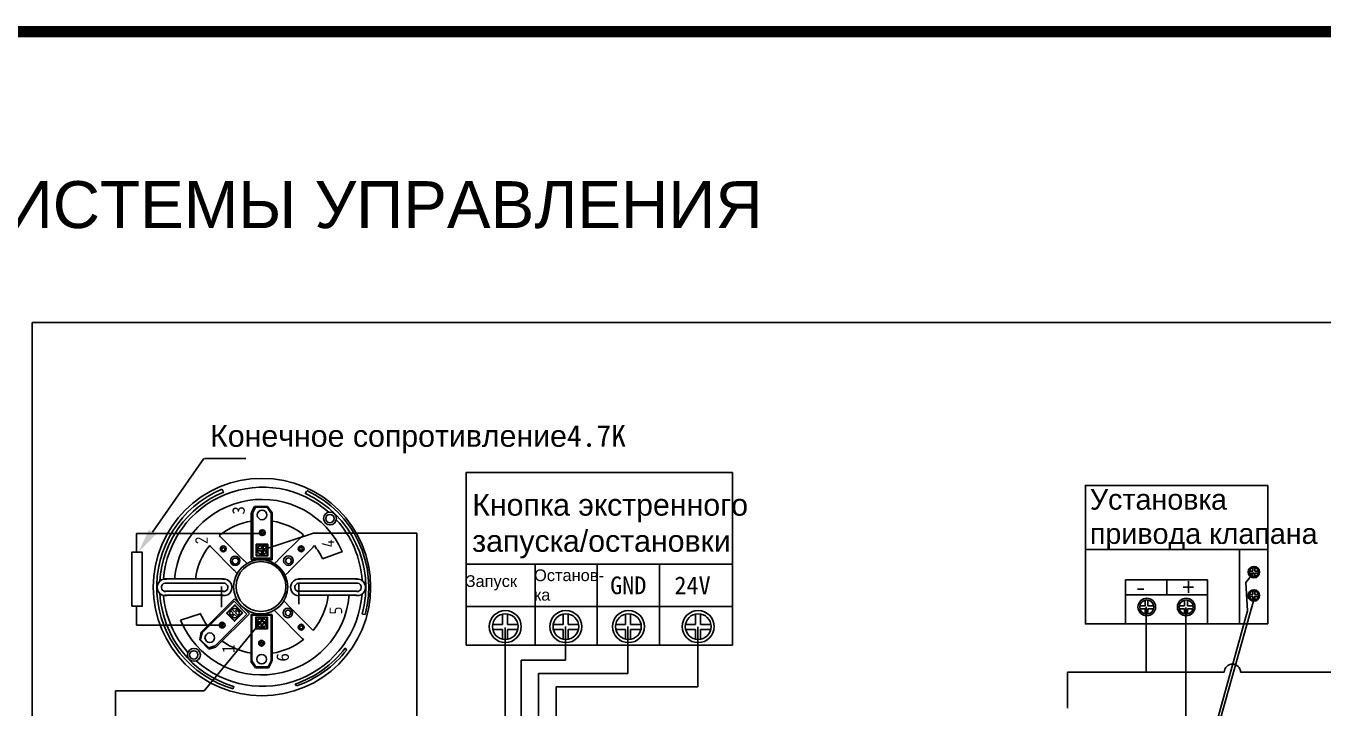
# Model space of a CAD drawing. Extents: x 48388 to 147340, y 33806 to 122092.
# Drawn here: x 114638 to 116851, y 65605 to 66768 of the extents above; entities that cross this region are included whole.
import ezdxf

# ---------------------------------------------------------------- set-up
doc = ezdxf.new("R2010")
doc.units = 0
doc.header["$LTSCALE"] = 1000
doc.header["$MEASUREMENT"] = 0
doc.layers.get('0').update_dxf_attribs({"linetype": 'CONTINUOUS'})
doc.styles.get("Standard").update_dxf_attribs({"font": 'GBENOR', "bigfont": 'GBCBIG'})

msp = doc.modelspace()

# ---------------------------------------------------------------- linework, layer by layer
for p, q in [((114853.7, 65905.3), (114941.4, 66031.1)), ((115013, 66031.1), (114942.4, 66031.1)), ((115843.2, 66007.1), (115843.2, 65712.7)), ((114975.3, 65973.8), (114972.2, 65978.5)), ((115114.5, 65970.7), (115116.9, 65975.4)), ((116756.5, 65984.9), (116756.5, 65748.7)), ((115022, 65858.5), (115022, 65937.9)), ((115022.3, 65938.4), (115028.2, 65949.3)), ((115025, 65938.2), (115029.7, 65948.1)), ((115025, 65861.1), (115025, 65937.7)), ((115050.4, 65949.3), (115028.2, 65949.3)), ((115029.7, 65948.1), (115049.4, 65948.1)), ((115049.4, 65948.1), (115056, 65938.2)), ((115058.2, 65938.4), (115050.4, 65949.3)), ((115056.1, 65937.7), (115056.1, 65861.1)), ((115058, 65857.9), (115058, 65938.6)), ((114826.5, 65903.1), (115040.6, 65903.1)), ((114826.5, 65898.5), (114826.5, 65903.1)), ((114826.5, 65871.1), (114826.5, 65898.5)), ((114969.6, 65897.5), (114967.9, 65899.2)), ((115010.6, 65856.4), (114969.5, 65897.6)), ((115040.4, 65874.3), (115128.4, 65903.5)), ((115067.4, 65856.8), (115109.7, 65899.1)), ((115109, 65898.3), (115111.6, 65900.9)), ((115128.4, 65903.5), (115304.6, 65903.5)), ((115304.6, 65903.5), (115304.6, 64815.4)), ((114953.4, 65880.8), (114951.9, 65882.4)), ((114952.7, 65880.8), (114993.4, 65840.1)), ((115128.3, 65880.4), (115085.8, 65837.6)), ((115127.6, 65880), (115129.9, 65882.3)), ((115143.9, 65860), (115178.2, 65872.3)), ((116445.2, 65875.6), (116756.5, 65875.6)), ((116707.8, 65876), (116707.8, 65748.7)), ((115009.3, 65858), (115015.2, 65852.1)), ((115058.1, 65858), (115022.2, 65858)), ((115056.1, 65861.1), (115025, 65861.1)), ((115067.5, 65857), (115062.2, 65851.7)), ((115389.2, 65850.6), (115843.2, 65850.6)), ((115506.5, 65850.6), (115506.5, 65712.7)), ((115612.2, 65850.6), (115612.2, 65712.7)), ((115718.9, 65850.6), (115718.9, 65712.7)), ((114975.2, 65825.4), (114874.8, 65825.4)), ((114992, 65841.4), (114998.3, 65835)), ((115086.8, 65838.4), (115080.2, 65831.9)), ((115202.9, 65825.4), (115102.5, 65825.4)), ((116513.6, 65823.7), (116653.5, 65823.7)), ((116513.6, 65748.7), (116513.6, 65823.7)), ((116583.8, 65823.7), (116583.8, 65798.3)), ((116653.5, 65823.7), (116653.5, 65748.7)), ((116719.1, 65819.7), (116732.5, 65836.5)), ((114975.2, 65818.2), (114874.8, 65818.2)), ((114974.8, 65804.7), (114875.2, 65804.7)), ((114971.9, 65812.8), (114971.9, 65777.2)), ((115202.5, 65804.7), (115102.9, 65804.7)), ((115202.9, 65818.2), (115103.8, 65818.2)), ((115103.8, 65818.2), (115103.8, 65782.6)), ((116513.6, 65798.3), (116653.5, 65798.3)), ((116721.7, 65771.3), (116719.1, 65819.7)), ((114826.5, 65746.9), (114826.5, 65778.8)), ((114974.8, 65797.6), (114875.2, 65797.6)), ((114994.1, 65791.4), (114936.9, 65734.5)), ((114938.8, 65733.8), (114993.1, 65787.8)), ((114993.1, 65787.8), (115015.1, 65765.7)), ((114994, 65791.4), (115019.3, 65766)), ((115083.6, 65782.2), (115078.3, 65787.5)), ((115082.9, 65782.7), (115125.9, 65739.7)), ((115202.5, 65797.6), (115103.8, 65797.6)), ((115389.2, 65778.6), (115843.2, 65778.6)), ((116549.1, 65778.1), (116549.1, 65666.6)), ((116616.5, 65776.6), (116616.5, 65642)), ((116651.8, 65503.5), (116734.3, 65795.9)), ((114902, 65755), (114936.8, 65766.4)), ((115041.3, 65754.7), (114942, 65634.7)), ((115015.1, 65765.7), (114960.8, 65711.7)), ((115019, 65765.5), (114962.7, 65709.5)), ((115022, 65765.1), (115022, 65684.5)), ((115022.2, 65765.1), (115058.1, 65765.1)), ((115023.3, 65685.4), (115023.3, 65763.9)), ((115023.3, 65763.9), (115056.4, 65763.9)), ((115056.4, 65763.9), (115056.4, 65685.4)), ((115058, 65764.5), (115058, 65685.2)), ((115066.9, 65766.7), (115061.7, 65772)), ((115109.4, 65724.2), (115066.9, 65766.7)), ((115216.9, 65764.9), (115212.1, 65765.3)), ((116648.2, 65505.2), (116721.7, 65771.3)), ((114973.2, 65746.9), (114826.5, 65746.9)), ((114936.9, 65734.8), (114934.6, 65721.7)), ((114936.1, 65721.8), (114938.5, 65733.4)), ((115124.2, 65741.4), (115127.7, 65737.9)), ((115455.4, 65742.8), (115455.4, 64815.4)), ((115558.2, 65744.5), (115558.2, 65686.9)), ((115664.6, 65744.5), (115664.6, 65664.1)), ((115784.2, 65744), (115784.2, 65641.3)), ((114934.6, 65721.6), (114950.3, 65705.9)), ((114950.1, 65707.8), (114936.1, 65721.8)), ((114960.4, 65711.4), (114950.1, 65707.8)), ((115109, 65724.4), (115111.5, 65721.9)), ((114962.2, 65709.4), (114950.3, 65705.9)), ((115185.2, 65704.6), (115182.1, 65707.7)), ((115021.8, 65684.7), (115029.5, 65673.8)), ((115023.3, 65685.7), (115030.4, 65675.5)), ((115029.6, 65673.7), (115051.8, 65673.7)), ((115030.4, 65675.5), (115051.2, 65675.5)), ((115051.2, 65675.5), (115056.4, 65685.7)), ((115057.7, 65684.7), (115051.8, 65673.8)), ((115482.9, 65686.9), (115482.9, 64864.9)), ((115558.2, 65686.9), (115482.9, 65686.9)), ((116414.5, 65666.6), (116682, 65666.6)), ((116414.5, 65605.3), (116414.5, 65666.6)), ((116709.9, 65666.6), (117001.2, 65666.6)), ((115099.4, 65643), (115097.3, 65646.7)), ((115512.5, 65664.1), (115512.5, 64900.2)), ((115512.5, 65664.1), (115664.6, 65664.1)), ((114790.7, 64815.4), (114790.7, 65634.7)), ((114942, 65634.7), (114790.7, 65634.7)), ((114991.7, 65638.1), (114992.5, 65642.8)), ((115542.4, 65641.3), (115542.4, 64943.3)), ((115784.2, 65641.3), (115542.4, 65641.3)), ((116616.5, 65642), (116616.5, 65629.2)), ((116616.5, 65629.2), (116616.5, 65589.1)), ((116616.5, 65629.2), (116616.5, 65629.2))]:
    msp.add_line(p, q)
at = {"const_width": 19.4}
msp.add_lwpolyline([(111175, 61179.5), (118756.6, 61179.5), (118756.6, 66758.8), (111175, 66758.8)], close=True, dxfattribs=at)
for points in [[(114649, 66262.8), (118421.8, 66262.8), (118421.8, 64032.5), (114649, 64032.5)], [(114818.6, 65778.8), (114818.6, 65871.1), (114836.6, 65871.1), (114836.6, 65778.8)], [(115031, 65864.7), (115031, 65884.7), (115050.6, 65884.7), (115050.6, 65864.7)], [(115031.9, 65865.5), (115031.9, 65883.9), (115049.7, 65883.9), (115049.7, 65865.5)], [(115008.3, 65767.5), (114994.1, 65753.4), (114980.3, 65767.3), (114994.5, 65781.4)], [(115007, 65767.6), (114994, 65754.6), (114981.5, 65767.2), (114994.5, 65780.1)], [(115030.5, 65740.4), (115030.5, 65760.4), (115050, 65760.4), (115050, 65740.4)], [(115031.4, 65741.3), (115031.4, 65759.6), (115049.1, 65759.6), (115049.1, 65741.3)]]:
    msp.add_lwpolyline(points, close=True)
for points in [[(115843.2, 65712.7), (115389.2, 65712.7), (115389.2, 66007.1), (115843.2, 66007.1)], [(116756.5, 65748.7), (116445.2, 65748.7), (116445.2, 65984.9), (116756.5, 65984.9)], [(115040.5, 65905), (115040.5, 65909.2), (115041.7, 65909.2), (115041.7, 65905)], [(115040.5, 65903.7), (115036.5, 65903.7), (115036.5, 65905), (115040.5, 65905)], [(115041.7, 65903.7), (115041.7, 65899.7), (115040.5, 65899.7), (115040.5, 65903.7)], [(115041.7, 65905), (115046.2, 65905), (115046.2, 65903.7), (115041.7, 65903.7)], [(115039.9, 65873.6), (115033.1, 65873.6), (115033.1, 65876.6), (115039.9, 65876.6)], [(115039.9, 65876.6), (115039.9, 65883), (115042.5, 65883), (115042.5, 65876.6)], [(115042.5, 65873.6), (115042.5, 65867.3), (115039.9, 65867.3), (115039.9, 65873.6)], [(115042.5, 65876.6), (115048.9, 65876.6), (115048.9, 65873.6), (115042.5, 65873.6)], [(116730.9, 65838.5), (116730.9, 65844.8)], [(116734, 65844.9), (116734, 65838.5)], [(116724.9, 65838.5), (116730.9, 65838.5)], [(116730.9, 65835.3), (116725, 65835.3)], [(116730.9, 65829.5), (116730.9, 65835.3)], [(116734, 65838.5), (116740.4, 65838.5)], [(116740.3, 65835.3), (116734, 65835.3)], [(116734, 65835.3), (116734, 65829.4)], [(116724.9, 65798.7), (116730.9, 65798.7)], [(116730.9, 65798.7), (116730.9, 65805)], [(116734, 65805.1), (116734, 65798.7)], [(116734, 65798.7), (116740.4, 65798.7)], [(116538, 65779.7), (116547.2, 65779.7)], [(116547.2, 65779.7), (116547.2, 65789.4)], [(116551.9, 65789.5), (116551.9, 65779.7)], [(116551.9, 65779.7), (116561.8, 65779.7)], [(116605.2, 65779.7), (116614.4, 65779.7)], [(116614.4, 65779.7), (116614.4, 65789.4)], [(116619.1, 65789.5), (116619.1, 65779.7)], [(116619.1, 65779.7), (116628.9, 65779.7)], [(116730.9, 65795.5), (116725, 65795.5)], [(116730.9, 65789.7), (116730.9, 65795.5)], [(116734, 65795.5), (116734, 65789.6)], [(116740.3, 65795.5), (116734, 65795.5)], [(114991.7, 65767.2), (114987.2, 65771.8), (114989.4, 65773.9), (114993.8, 65769.3)], [(114993.5, 65765.4), (114989, 65760.9), (114987.2, 65762.7), (114991.7, 65767.2)], [(114995.6, 65767.5), (115000.4, 65762.7), (114998.3, 65760.6), (114993.5, 65765.4)], [(114993.8, 65769.3), (114998.4, 65773.8), (115000.2, 65772), (114995.6, 65767.5)], [(115039.4, 65752.3), (115039.4, 65758.7), (115041.9, 65758.7), (115041.9, 65752.3)], [(115450.9, 65748), (115450.9, 65765.5)], [(115459.4, 65765.8), (115459.4, 65748)], [(115554.2, 65748), (115554.2, 65765.5)], [(115562.7, 65765.8), (115562.7, 65748)], [(115661, 65748), (115661, 65765.5)], [(115669.4, 65765.8), (115669.4, 65748)], [(115780, 65748), (115780, 65765.5)], [(115788.4, 65765.8), (115788.4, 65748)], [(116547.2, 65774.7), (116538.2, 65774.7)], [(116547.2, 65765.8), (116547.2, 65774.7)], [(116561.6, 65774.7), (116551.9, 65774.7)], [(116551.9, 65774.7), (116551.9, 65765.7)], [(116614.4, 65774.7), (116605.3, 65774.7)], [(116614.4, 65765.8), (116614.4, 65774.7)], [(116628.8, 65774.7), (116619.1, 65774.7)], [(116619.1, 65774.7), (116619.1, 65765.7)], [(114972.1, 65746.6), (114969, 65749.8), (114969.9, 65750.8), (114973.1, 65747.6)], [(114972.9, 65745.8), (114970, 65742.9), (114969.2, 65743.7), (114972.1, 65746.6)], [(114973.9, 65746.8), (114976.7, 65743.9), (114975.8, 65743), (114972.9, 65745.8)], [(114973.1, 65747.6), (114975.9, 65750.4), (114976.7, 65749.6), (114973.9, 65746.8)], [(115039.4, 65749.4), (115032.6, 65749.4), (115032.6, 65752.3), (115039.4, 65752.3)], [(115041.9, 65749.4), (115041.9, 65743), (115039.4, 65743), (115039.4, 65749.4)], [(115041.9, 65752.3), (115048.3, 65752.3), (115048.3, 65749.4), (115041.9, 65749.4)], [(115434.2, 65748), (115450.9, 65748)], [(115450.9, 65739), (115434.5, 65739)], [(115450.9, 65722.9), (115450.9, 65739)], [(115459.4, 65748), (115477.3, 65748)], [(115477, 65739), (115459.4, 65739)], [(115459.4, 65739), (115459.4, 65722.7)], [(115537.5, 65748), (115554.2, 65748)], [(115554.2, 65739), (115537.8, 65739)], [(115554.2, 65722.9), (115554.2, 65739)], [(115562.7, 65748), (115580.5, 65748)], [(115580.2, 65739), (115562.7, 65739)], [(115562.7, 65739), (115562.7, 65722.7)], [(115644.2, 65748), (115661, 65748)], [(115661, 65739), (115644.5, 65739)], [(115661, 65722.9), (115661, 65739)], [(115669.4, 65748), (115687.3, 65748)], [(115687, 65739), (115669.4, 65739)], [(115669.4, 65739), (115669.4, 65722.7)], [(115763.2, 65748), (115780, 65748)], [(115780, 65739), (115763.5, 65739)], [(115780, 65722.9), (115780, 65739)], [(115788.4, 65748), (115806.3, 65748)], [(115806, 65739), (115788.4, 65739)], [(115788.4, 65739), (115788.4, 65722.7)], [(115039.2, 65715.1), (115035.2, 65715.1), (115035.2, 65716.4), (115039.2, 65716.4)], [(115039.2, 65716.4), (115039.2, 65720.6), (115040.4, 65720.6), (115040.4, 65716.4)], [(115040.4, 65715.1), (115040.4, 65711.1), (115039.2, 65711.1), (115039.2, 65715.1)], [(115040.4, 65716.4), (115044.9, 65716.4), (115044.9, 65715.1), (115040.4, 65715.1)]]:
    msp.add_lwpolyline(points)
for centre, radius in [((115040.6, 65811.5), 185.4), ((115040.9, 65934.7), 8.21), ((115156.7, 65928.6), 11), ((115156.6, 65928.5), 7.13), ((115041.3, 65904.4), 4.9), ((114974.7, 65876.7), 5.01), ((114974.8, 65876.2), 2.74), ((115040.8, 65875.1), 8.1), ((115085.7, 65856.7), 8.08), ((115107.4, 65876.8), 5.01), ((115107.2, 65876.9), 2.66), ((114994.9, 65856.5), 8.08), ((114995.2, 65856), 5.17), ((115038.4, 65812), 46.2), ((115039, 65812.5), 42.5), ((115086, 65856.4), 5.03), ((116732.6, 65837.2), 9.78), ((116732.6, 65837.2), 7.84), ((116732.6, 65797.4), 9.78), ((116732.6, 65797.4), 7.84), ((116549.9, 65777.6), 15), ((116549.9, 65777.6), 12.1), ((116617.1, 65777.6), 15), ((116617.1, 65777.6), 12.1), ((114994, 65767.2), 8.1), ((115040.3, 65750.8), 8.1), ((115084.8, 65767.5), 8.08), ((115085.1, 65767.6), 4.76), ((115455.7, 65744.2), 27.3), ((115455.7, 65744.2), 21.9), ((115559, 65744.2), 27.3), ((115559, 65744.2), 21.9), ((115665.8, 65744.2), 27.3), ((115665.8, 65744.2), 21.9), ((115784.7, 65744.2), 27.3), ((115784.7, 65744.2), 21.9), ((114951.7, 65725.2), 8.21), ((114972.9, 65746.8), 4.9), ((115107.4, 65743.3), 5.01), ((115107.8, 65743), 2.58), ((115040, 65715.8), 4.9), ((114924.6, 65696), 11), ((114924.3, 65695.9), 7.13), ((115040.1, 65688.7), 8.21)]:
    msp.add_circle(centre, radius)
for centre, radius, start, end in [((115042, 65811.7), 180.8, 112.7068, 253.8567), ((115042, 65812.2), 169.8, 48.4976, 175.6555), ((115042, 65811.7), 180.8, 345.0003, 65.4022), ((115042, 65811), 175.8, 112.2689, 176.4835), ((115040.6, 65811.5), 149.7, 23.8772, 174.6863), ((115042, 65811), 175.8, 344.9387, 65.5746), ((115040.6, 65811.5), 114.1, 98.9135, 129.5734), ((115040.6, 65811.5), 114.1, 51.5776, 80.7898), ((115042, 65812.2), 169.8, 3.5654, 42.3358), ((115040.6, 65811.5), 114.1, 141.3589, 173.0185), ((115040.6, 65811.5), 114.1, 25.1653, 38.4053), ((114876.1, 65811.2), 14.3, 81.6786, 294.2179), ((114975.4, 65811.2), 14.3, 245.7821, 98.3214), ((115103.8, 65811.2), 14.3, 81.6786, 269.8615), ((115203.1, 65811.2), 14.3, 245.7821, 98.3214), ((115042, 65811), 175.8, 183.3713, 253.611), ((114876.1, 65811.2), 7.13, 81.6786, 294.2179), ((115042, 65812.2), 169.8, 228.0955, 355.7416), ((114975.4, 65811.2), 7.13, 245.7821, 98.3214), ((115103.8, 65811.2), 7.13, 81.6786, 294.2179), ((115203.1, 65811.2), 7.13, 245.7821, 98.3214), ((115042, 65812.2), 169.8, 185.0175, 221.302), ((115040.6, 65811.5), 149.7, 202.1609, 354.6537), ((115040.6, 65811.5), 114.1, 319.7908, 352.9755), ((115040.6, 65811.5), 114.1, 203.4425, 215.4621), ((115040.6, 65811.5), 114.1, 233.6055, 261.0865), ((115040.6, 65811.5), 114.1, 279.2102, 308.3283), ((115038.7, 65818), 181.5, 288.9108, 322.4062), ((115038, 65819.7), 187.1, 289.1762, 321.9765), ((116695.9, 65666.3), 13.9, 1.2518, 178.7482)]:
    msp.add_arc(centre, radius, start, end)
msp.add_solid([(114859.5, 65901.3), (114829.6, 65870.7), (114848, 65909.4)])

# ---------------------------------------------------------------- texts
at = {"attachment_point": 1}
for s, insert, char_height, width in [('{\\fArial|b0|i0|c204|p34;ПРИНЦИПЫ СИСТЕМЫ УПРАВЛЕНИЯ}', (113833.6, 66503.8), 80, 3850.336), ('{\\fArial|b0|i0|c204|p34;Конечное сопротивление\\fSimSun|b0|i0|c134|p2;4.7K}', (114952.3, 66087.8), 37, 921.919), ('{\\fArial|b0|i0|c204|p34;Установка \\Pпривода клапана}', (116452.8, 65978.6), 35, 835.844), ('{\\fArial|b0|i0|c204|p34;Кнопка экстренного \\fArial|b0|i0|c0|p34;\\P\\fArial|b0|i0|c204|p34;запуска/остановки}', (115399.3, 65970.4), 37, 1475.069), ('{\\fArial|b0|i0|c204|p34;Запуск}', (115388.1, 65831.8), 20, 166.79), ('{\\fArial|b0|i0|c204|p34;Останов-\\Pка}', (115504.8, 65841.8), 20, 166.79), ('{\\f宋体|b0|i0|c134|p54;GND}', (115634.6, 65829.7), 30.24, 90.067), ('{\\f宋体|b0|i0|c134|p54;24V}', (115744.2, 65829.7), 30.24, 90.067), ('{\\f黑体|b0|i0|c134|p2;+}', (116610.8, 65826.3), 29.582, 38.384), ('{\\f黑体|b0|i0|c134|p2;-}', (116529.4, 65826.1), 29.582, 38.384)]:
    msp.add_mtext(s, dxfattribs=dict(at, insert=insert, char_height=char_height, width=width))
at = {"attachment_point": 1, "rotation": 90}
for s, insert, char_height, width in [('{\\f黑体|b0|i0|c134|p2;3}', (114989.9, 65935.2), 21.389, 4.481), ('2', (114926.8, 65884.9), 21.4, 7.843), ('4', (115142.7, 65879.3), 21.4, 2.241), ('5', (115156.1, 65765), 21.4, 4.481), ('{\\f黑体|b0|i0|c134|p2;1}', (114972.7, 65698.9), 21.389, 8.965), ('{\\f黑体|b0|i0|c134|p2;6}', (115065.2, 65684.5), 21.389, 4.48)]:
    msp.add_mtext(s, dxfattribs=dict(at, insert=insert, char_height=char_height, width=width))

doc.saveas('drawing.dxf')
